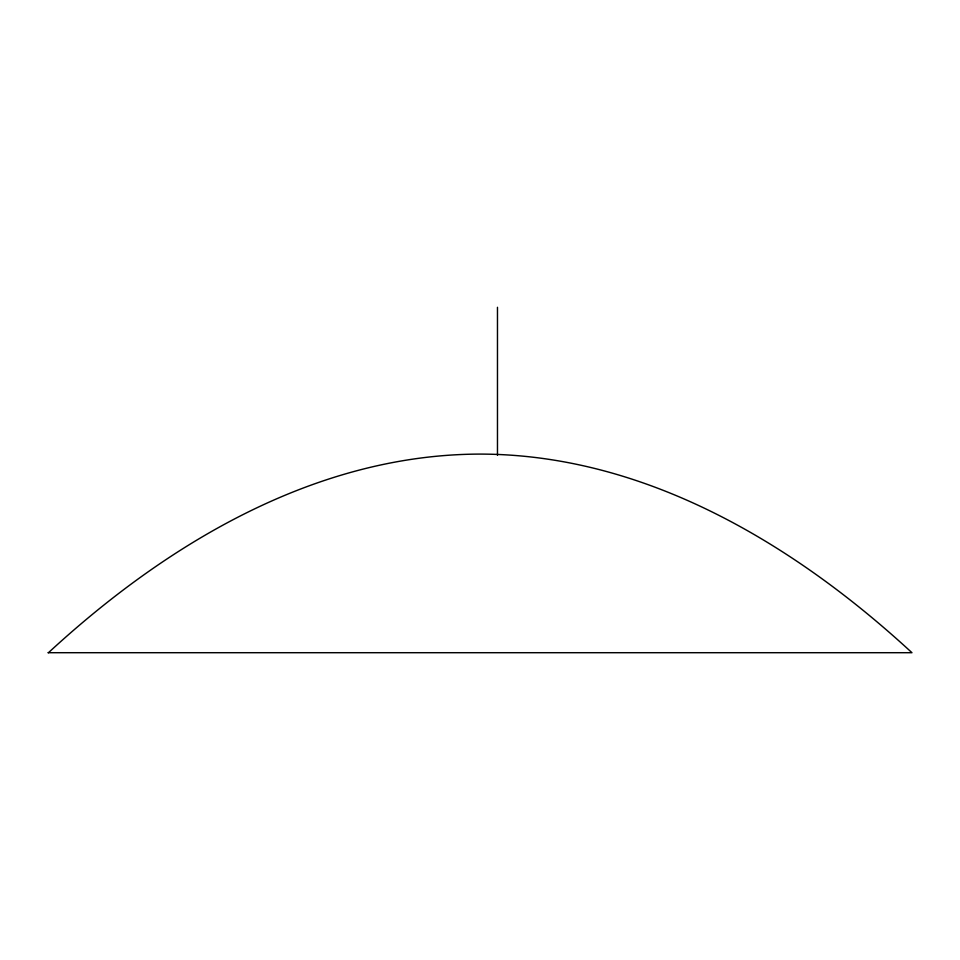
<?xml version="1.0" encoding="UTF-8"?>
<svg xmlns="http://www.w3.org/2000/svg" width="960" height="960" viewBox="0 0 960 960"><rect width="100%" height="100%" fill="white"/><g stroke="black" fill="none" stroke-linecap="round" stroke-linejoin="round"><path stroke-width="1.44" d="M48.456 652.704C166.272 544.032 315.384 454.356 480.204 454.092C645.012 454.356 794.136 544.032 911.952 652.704L48 652.704M497.472 307.296L497.472 455.328"/></g></svg>
